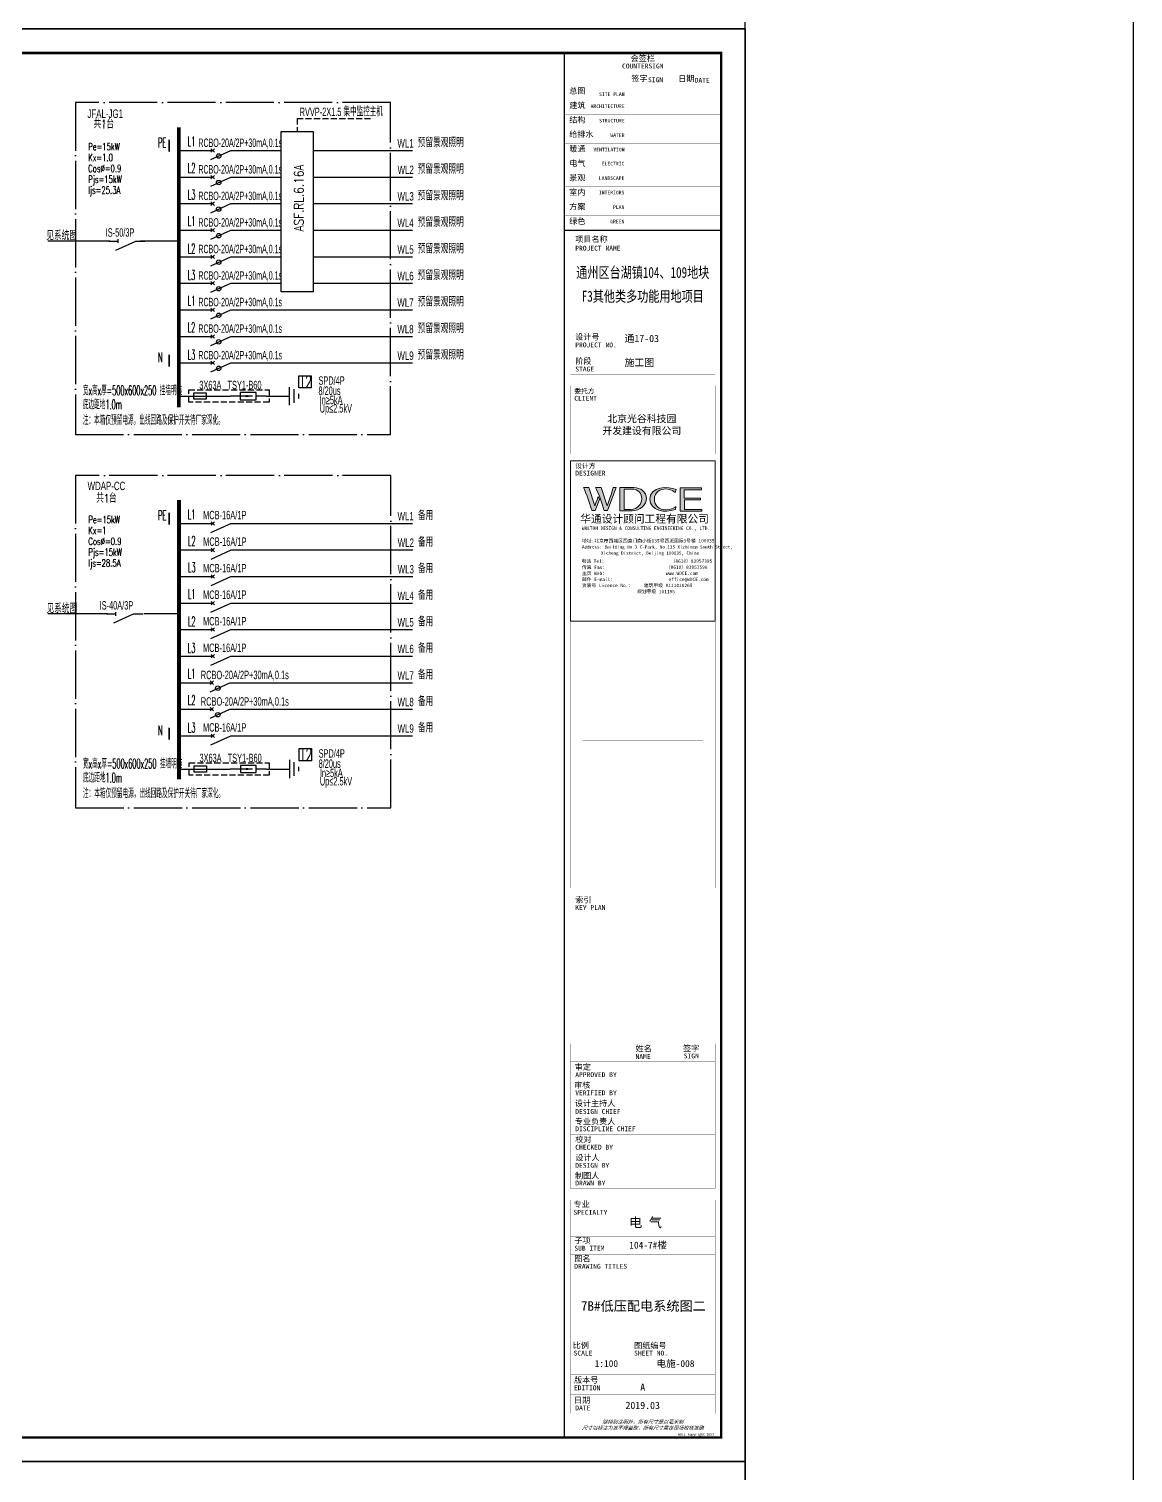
# Model space of a CAD drawing. Extents: x -127004 to 341119, y -13158 to 456864.
# Drawn here: x 295318 to 341119, y 127086 to 186961 of the extents above; entities that cross this region are included whole.
import ezdxf
from ezdxf.enums import TextEntityAlignment as Align

# ---------------------------------------------------------------- set-up
doc = ezdxf.new("R2010")
doc.units = 0
doc.header["$LTSCALE"] = 1000
for name, pattern in [('CONTINOUS', [0]), ('DASH', [0.35, 0.25, -0.1]), ('DOTE', [2.42, 2, -0.2, 0.02, -0.2])]:
    doc.linetypes.add(name, pattern=pattern)
doc.layers.get('0').update_dxf_attribs({"linetype": 'CONTINUOUS'})
doc.layers.get('Defpoints').update_dxf_attribs({"linetype": 'CONTINUOUS'})
for name, color, linetype in [('D-TEXT', 7, 'CONTINUOUS'), ('DIM-箱柜', 3, 'CONTINUOUS'), ('DOTLN', 2, 'DASH'), ('DQ', 7, 'CONTINOUS'), ('EL-1', 4, 'DASH'), ('ELEMENT', 3, 'CONTINUOUS'), ('SIG_TEXT', 7, 'CONTINUOUS'), ('SL', 6, 'CONTINUOUS'), ('TEL_TEXT', 3, 'CONTINUOUS'), ('TEL_TITLE', 7, 'CONTINUOUS'), ('WIRE-照明', 1, 'CONTINUOUS'), ('字', 7, 'CONTINUOUS')]:
    doc.layers.add(name, color=color, linetype=linetype)
doc.layers.add('内审要求修改2.10', color=6, linetype='CONTINUOUS', plot=False)
doc.styles.add('_COMPLEX', font='ros.shx', dxfattribs={"width": 0.6, "bigfont": 'jd.shx'})
doc.styles.add('_HZTXT', font='ROMANS2', dxfattribs={"width": 0.8, "bigfont": 'HZDF2'})
doc.styles.add('_TEL_DIM', font='ROMANS2', dxfattribs={"width": 0.8, "height": 3.5, "bigfont": 'HZDF2'})
doc.styles.add('B', font='ROMANS2', dxfattribs={"width": 0.8, "bigfont": 'HZDF2'})
doc.styles.add('DIM_FONT', font='ROMANS', dxfattribs={"bigfont": 'HZTXT'})
doc.styles.get("Standard").update_dxf_attribs({"font": 'GBENOR', "bigfont": 'GBCBIG'})
doc.styles.add('华文细黑', font='STXIHEI.TTF')
doc.styles.add('图签信息$0$hwxh', font='STXIHEI.TTF')
doc.styles.add('图签信息$0$华文细黑', font='STXIHEI.TTF', dxfattribs={"height": 10})

# ---------------------------------------------------------------- blocks, each defined once
blk = doc.blocks.new('SADF AGF AERG AER GER')
at = {"layer": 'DIM-箱柜'}
blk.add_lwpolyline([(-462150, -1228514), (-378050, -1228514), (-378050, -1287914), (-462150, -1287914)], close=True, dxfattribs=at)
blk = doc.blocks.new('A$C6873132B')
at = {"layer": 'DIM-箱柜'}
blk.add_blockref('SADF AGF AERG AER GER', (378050, 1287914), dxfattribs=at)
blk = doc.blocks.new('M_M7')
for p, q in [((-0.25, -0.2), (0, -0.75)), ((-0.047, -0.297), (0.047, -0.203)), ((-0.047, -0.203), (0.047, -0.297))]:
    blk.add_line(p, q)
for points in [[(0, 0), (0, -0.25)], [(0, -0.75), (0, -1)]]:
    blk.add_lwpolyline(points)
at = {"width": 0.8, "flags": 9}
blk.add_attdef('S', (0.25, -0.5), '', height=0.2, dxfattribs=at)
blk = doc.blocks.new('M_M19DXM')
for p, q in [((-0.25, -0.2), (0, -0.75)), ((-0.047, -0.203), (0.047, -0.297)), ((-0.047, -0.297), (0.047, -0.203))]:
    blk.add_line(p, q)
for points in [[(0, 0), (0, -0.25)], [(0, -0.75), (0, -1)]]:
    blk.add_lwpolyline(points)
blk.add_circle((-0.151, -0.417), 0.0615)
at = {"style": 'DIM_FONT', "width": 0.8, "flags": 9}
blk.add_attdef('S', (0.25, -0.5), '', height=0.2, dxfattribs=at)
blk = doc.blocks.new('M_M8')
for p, q in [((-0.25, -0.2), (0, -0.75)), ((0.05, -0.25), (-0.05, -0.25))]:
    blk.add_line(p, q)
for points in [[(0, 0), (0, -0.25)], [(0, -0.75), (0, -1)]]:
    blk.add_lwpolyline(points)
at = {"style": 'DIM_FONT', "width": 0.8, "flags": 9}
blk.add_attdef('S', (0.25, -0.5), '', height=0.2, dxfattribs=at)
blk = doc.blocks.new('M_M24')
for p, q in [((-0.25, -0.375), (0.25, -0.375)), ((-0.1875, -0.5), (0.1875, -0.5)), ((-0.0625, -0.625), (0.0625, -0.625))]:
    blk.add_line(p, q)
blk.add_lwpolyline([(0, 0), (0, -0.375)])
at = {"width": 0.8, "flags": 9}
blk.add_attdef('S', (0.25, -0.5), '', height=0.2, dxfattribs=at)
blk = doc.blocks.new('M_M17')
for p, q in [((-0.1, -0.717), (-0.1, -0.283)), ((-0.1, -0.283), (0.1, -0.283)), ((0, -0.383), (0, -0.717)), ((0.1, -0.283), (0.1, -0.717)), ((0.1, -0.717), (-0.1, -0.717))]:
    blk.add_line(p, q)
for points in [[(0, 0), (0, -0.283)], [(0, -0.717), (0, -1)]]:
    blk.add_lwpolyline(points)
for points in [[(-0.033, -0.567), (0.033, -0.567), (0, -0.367), (0.033, -0.567)], [(0.033, -0.567), (0, -0.367), (-0.033, -0.567), (0.033, -0.567)], [(0, -0.367), (-0.033, -0.567), (0.033, -0.567), (0, -0.367)]]:
    blk.add_solid(points)
at = {"width": 0.8, "flags": 9}
blk.add_attdef('S', (0.25, -0.5), '', height=0.2, dxfattribs=at)
blk = doc.blocks.new('T2')
at = {"layer": 'DOTLN', "linetype": 'DASH'}
blk.add_lwpolyline([(90187, 212212), (93515, 212212), (93515, 211702), (90187, 211702)], close=True, dxfattribs=at)
at = {"layer": 'ELEMENT'}
blk.add_lwpolyline([(90398, 211827), (90398, 212087), (90908, 212087), (90908, 211827)], close=True, dxfattribs=at)
at = {"layer": 'TEL_TEXT', "ltscale": 2}
blk.add_lwpolyline([(94753, 212803), (95266, 212803), (95266, 212299), (94753, 212299)], close=True, dxfattribs=at)
at = {"layer": 'WIRE-照明'}
for p, q in [((89771, 211957), (91898, 211957)), ((93398, 211957), (94211, 211957))]:
    blk.add_line(p, q, dxfattribs=at)
at = {"layer": 'ELEMENT', "yscale": 1500, "zscale": 1500}
for name, p, xscale, rotation in [('M_M17', (93398, 211957), -1500, 270), ('M_M24', (93805, 211957), 1500, 90)]:
    blk.add_blockref(name, p, dxfattribs=dict(at, xscale=xscale, rotation=rotation))
at = {"layer": 'TEL_TEXT', "ltscale": 2, "style": '_COMPLEX', "width": 0.6}
for s, p in [('3X63A   TSY1-B60', (90622, 212242)), ('SPD/4P', (95563, 212426)), ('8/20us', (95563, 212005)), ('In≥5kA', (95615, 211621)), ('Up≤2.5kV', (95615, 211275))]:
    blk.add_text(s, height=350, dxfattribs=at).set_placement(p)
at = {"layer": 'TEL_TEXT', "style": '_TEL_DIM', "width": 0.64}
blk.add_text('T2', height=500, dxfattribs=at).set_placement((94798, 212299))
blk = doc.blocks.new('图签信息$0$WDCE Copyright200X')
at = {"const_width": 0.016}
blk.add_lwpolyline([(-10.6, 1.26, 1), (-11.4, 1.26, 1)], format="xyb", close=True, dxfattribs=at)
at = {"style": '图签信息$0$华文细黑'}
for s, p in [('WDCE ', (-11.46, 0.5)), ('     Copyright ', (-3.51, 0.5))]:
    blk.add_text(s, height=1, dxfattribs=at).set_placement(p, align=Align.BOTTOM_RIGHT)
blk.add_text('c', height=0.6, dxfattribs=at).set_placement((-11.04, 1.35), align=Align.MIDDLE_CENTER)
blk.add_attdef('200X', text='', height=1, dxfattribs=at).set_placement((-0.45, 0.5), align=Align.BOTTOM_RIGHT)
blk = doc.blocks.new('图签信息$0$logo2')
h = blk.add_hatch(color=7)
h.paths.add_polyline_path([(19.02, -7.36), (15.84, -7.36), (15.84, -3.97), (18.97, -3.97), (18.97, -4.24), (16.46, -4.24), (16.46, -5.45), (18.81, -5.45), (18.81, -5.69), (16.47, -5.69), (16.47, -7.12), (19.02, -7.12)])
edge = h.paths.add_edge_path()
edge.add_spline(control_points=[(15.26, -4.21), (15.26, -4.21), (15.13, -4.65), (15.13, -4.65), (15.13, -4.65), (14.62, -4.1), (13.73, -4.1), (13.04, -4.1), (12.07, -4.54), (12.08, -5.62), (12.08, -6.49), (12.77, -7.16), (13.73, -7.17), (14.66, -7.17), (15.23, -6.68), (15.23, -6.68), (15.23, -6.68), (15.16, -7.11), (15.16, -7.11), (13.63, -7.7), (11.42, -7.29), (11.41, -5.64), (11.4, -3.72), (14.16, -3.66), (15.26, -4.21)], knot_values=[0, 0, 0, 0, 1, 1, 1, 2, 2, 2, 3, 3, 3, 4, 4, 4, 5, 5, 5, 6, 6, 6, 7, 7, 7, 8, 8, 8, 8], degree=3, periodic=0)
edge = h.paths.add_edge_path(flags=16)
edge.add_spline(control_points=[(10.23, -5.57), (10.23, -5.16), (10.12, -4.83), (9.9, -4.58), (9.63, -4.27), (9.23, -4.12), (8.69, -4.12), (8.69, -4.12), (7.64, -4.12), (7.64, -4.12), (7.64, -4.12), (7.64, -7.1), (7.64, -7.1), (7.64, -7.1), (8.66, -7.1), (8.66, -7.1), (9.13, -7.1), (9.52, -6.93), (9.82, -6.6), (10.09, -6.31), (10.23, -5.96), (10.23, -5.57)], knot_values=[0, 0, 0, 0, 1, 1, 1, 2, 2, 2, 3, 3, 3, 4, 4, 4, 5, 5, 5, 6, 6, 6, 7, 7, 7, 7], degree=3, periodic=0)
edge = h.paths.add_edge_path()
edge.add_spline(control_points=[(10.92, -5.51), (10.92, -5.96), (10.72, -6.37), (10.34, -6.72), (9.92, -7.1), (9.41, -7.29), (8.82, -7.29), (8.82, -7.29), (7.03, -7.29), (7.03, -7.29), (7.03, -7.29), (7.03, -3.92), (7.03, -3.92), (7.03, -3.92), (9.1, -3.92), (9.1, -3.92), (9.59, -3.92), (10.01, -4.06), (10.36, -4.34), (10.73, -4.64), (10.92, -5.03), (10.92, -5.51)], knot_values=[0, 0, 0, 0, 1, 1, 1, 2, 2, 2, 3, 3, 3, 4, 4, 4, 5, 5, 5, 6, 6, 6, 7, 7, 7, 7], degree=3, periodic=0)
at = {"lineweight": 0}
blk.add_lwpolyline([(19.02, -7.36), (15.84, -7.36), (15.84, -3.97), (18.97, -3.97), (18.97, -4.24), (16.46, -4.24), (16.46, -5.45), (18.81, -5.45), (18.81, -5.69), (16.47, -5.69), (16.47, -7.12), (19.02, -7.12), (19.02, -7.36)], dxfattribs=at)
for points, knots in [([(10.92, -5.51), (10.92, -5.96), (10.72, -6.37), (10.34, -6.72), (9.92, -7.1), (9.41, -7.29), (8.82, -7.29), (8.82, -7.29), (7.03, -7.29), (7.03, -7.29), (7.03, -7.29), (7.03, -3.92), (7.03, -3.92), (7.03, -3.92), (9.1, -3.92), (9.1, -3.92), (9.59, -3.92), (10.01, -4.06), (10.36, -4.34), (10.73, -4.64), (10.92, -5.03), (10.92, -5.51)], [0, 0, 0, 0, 1, 1, 1, 2, 2, 2, 3, 3, 3, 4, 4, 4, 5, 5, 5, 6, 6, 6, 7, 7, 7, 7]), ([(10.23, -5.57), (10.23, -5.16), (10.12, -4.83), (9.9, -4.58), (9.63, -4.27), (9.23, -4.12), (8.69, -4.12), (8.69, -4.12), (7.64, -4.12), (7.64, -4.12), (7.64, -4.12), (7.64, -7.1), (7.64, -7.1), (7.64, -7.1), (8.66, -7.1), (8.66, -7.1), (9.13, -7.1), (9.52, -6.93), (9.82, -6.6), (10.09, -6.31), (10.23, -5.96), (10.23, -5.57)], [0, 0, 0, 0, 1, 1, 1, 2, 2, 2, 3, 3, 3, 4, 4, 4, 5, 5, 5, 6, 6, 6, 7, 7, 7, 7]), ([(15.26, -4.21), (15.26, -4.21), (15.13, -4.65), (15.13, -4.65), (15.13, -4.65), (14.62, -4.1), (13.73, -4.1), (13.04, -4.1), (12.07, -4.54), (12.08, -5.62), (12.08, -6.49), (12.77, -7.16), (13.73, -7.17), (14.66, -7.17), (15.23, -6.68), (15.23, -6.68), (15.23, -6.68), (15.16, -7.11), (15.16, -7.11), (13.63, -7.7), (11.42, -7.29), (11.41, -5.64), (11.4, -3.72), (14.16, -3.66), (15.26, -4.21)], [0, 0, 0, 0, 1, 1, 1, 2, 2, 2, 3, 3, 3, 4, 4, 4, 5, 5, 5, 6, 6, 6, 7, 7, 7, 8, 8, 8, 8])]:
    blk.add_open_spline(points, degree=3, knots=knots, dxfattribs=at)
blk = doc.blocks.new('图签信息$0$logo1')
h = blk.add_hatch(color=8)
edge = h.paths.add_edge_path()
edge.add_spline(control_points=[(3.86, -5.21), (3.63, -5.88), (3.39, -6.56), (3.39, -6.56), (3.39, -6.56), (2.5, -3.91), (2.5, -3.91), (2.5, -3.91), (1.8, -3.91), (1.69, -3.91), (2.02, -4.39), (2.95, -7.27), (2.95, -7.27), (2.95, -7.27), (3.44, -7.27), (3.44, -7.27), (3.44, -7.27), (4.03, -5.66), (4.03, -5.66), (4.03, -5.66), (3.86, -5.21), (3.86, -5.21)], knot_values=[0, 0, 0, 0, 1, 1, 1, 2, 2, 2, 3, 3, 3, 4, 4, 4, 5, 5, 5, 6, 6, 6, 7, 7, 7, 7], degree=3, periodic=0)
h = blk.add_hatch(color=7)
edge = h.paths.add_edge_path()
edge.add_spline(control_points=[(6.04, -3.91), (6.09, -4.1), (5.2, -6.56), (5.2, -6.56), (5.2, -6.56), (4.3, -3.91), (4.3, -3.91), (4.3, -3.91), (3.6, -3.91), (3.49, -3.91), (3.82, -4.39), (4.75, -7.27), (4.75, -7.27), (4.75, -7.27), (5.24, -7.27), (5.24, -7.27), (5.24, -7.27), (6.33, -4.3), (6.33, -4.3), (6.33, -4.3), (6.48, -3.91), (6.48, -3.91), (6.48, -3.91), (6.21, -3.91), (6.04, -3.91)], knot_values=[0, 0, 0, 0, 1, 1, 1, 2, 2, 2, 3, 3, 3, 4, 4, 4, 5, 5, 5, 6, 6, 6, 7, 7, 7, 8, 8, 8, 8], degree=3, periodic=0)
at = {"color": 8, "lineweight": 0}
blk.add_open_spline([(3.86, -5.21), (3.63, -5.88), (3.39, -6.56), (3.39, -6.56), (3.39, -6.56), (2.5, -3.91), (2.5, -3.91), (2.5, -3.91), (1.8, -3.91), (1.69, -3.91), (2.02, -4.39), (2.95, -7.27), (2.95, -7.27), (2.95, -7.27), (3.44, -7.27), (3.44, -7.27), (3.44, -7.27), (4.03, -5.66), (4.03, -5.66), (4.03, -5.66), (3.86, -5.21), (3.86, -5.21)], degree=3, knots=[0, 0, 0, 0, 1, 1, 1, 2, 2, 2, 3, 3, 3, 4, 4, 4, 5, 5, 5, 6, 6, 6, 7, 7, 7, 7], dxfattribs=at)
at = {"lineweight": 0}
blk.add_open_spline([(6.04, -3.91), (6.09, -4.1), (5.2, -6.56), (5.2, -6.56), (5.2, -6.56), (4.3, -3.91), (4.3, -3.91), (4.3, -3.91), (3.6, -3.91), (3.49, -3.91), (3.82, -4.39), (4.75, -7.27), (4.75, -7.27), (4.75, -7.27), (5.24, -7.27), (5.24, -7.27), (5.24, -7.27), (6.33, -4.3), (6.33, -4.3), (6.33, -4.3), (6.48, -3.91), (6.48, -3.91), (6.48, -3.91), (6.21, -3.91), (6.04, -3.91)], degree=3, knots=[0, 0, 0, 0, 1, 1, 1, 2, 2, 2, 3, 3, 3, 4, 4, 4, 5, 5, 5, 6, 6, 6, 7, 7, 7, 8, 8, 8, 8], dxfattribs=at)
blk.add_blockref('图签信息$0$logo2', (0, 0))
blk = doc.blocks.new('图签信息$0$时间-logo')
at = {"layer": 'Defpoints', "lineweight": 0}
blk.add_lwpolyline([(0, -23.46), (-21.17, -23.46), (-21.17, 0), (0, 0), (0, -23.46)], dxfattribs=at)
blk.add_blockref('图签信息$0$logo1', (-20.97, 0))
at = {"style": '图签信息$0$hwxh'}
for s, height, p in [('华通设计顾问工程有限公司 ', 1.15, (-19.73, -9.05)), ('WALTON DESIGN & CONSULTING ENGINEERING CO., LTD.', 0.5, (-19.5, -10.1)), ('Address: Building No.3 C-Park, No.135 Xizhimen South Street, ', 0.47, (-19.48, -12.83)), ('地址:北京市西城区西直门南小街135号西派国际3号楼 100035', 0.5, (-19.48, -11.94)), ('电话 Tel：                        （8610）83957395 ', 0.5, (-19.56, -14.91)), ('Xicheng District, Beijing 100035, China ', 0.47, (-16.69, -13.72)), ('传真 Fax：                      （8610）83957590 ', 0.5, (-19.48, -15.8)), ('主页 Web：                      www.WDCE.com ', 0.5, (-19.48, -16.69)), ('资质号 Licence No.：    建筑甲级 A111010265 ', 0.5, (-19.48, -18.47)), ('邮件 E-mail：                    office@WDCE.com ', 0.5, (-19.48, -17.58)), ('   规划甲级 101195', 0.5, (-12.6, -19.36))]:
    blk.add_text(s, height=height, dxfattribs=at).set_placement(p)
blk = doc.blocks.new('图签信息')
at = {"const_width": 0.5}
for points in [[(-65, 574), (-65, 500.5), (0, 500.5), (0, 574)], [(-65, 0), (0, 0), (0, 500.5), (-65, 500.5)]]:
    blk.add_lwpolyline(points, close=True, dxfattribs=at)
at = {"const_width": 0.05}
for points in [[(-65, 566.5), (0, 566.5)], [(-39.14, 566.5), (-39.14, 500.5)], [(-19.1, 566.5), (-19.1, 500.5)], [(-65, 560.5), (0, 560.5)], [(-65, 554.5), (0, 554.5)], [(-65, 548.5), (0, 548.5)], [(-65, 542.5), (0, 542.5)], [(-65, 536.5), (0, 536.5)], [(-65, 530.5), (0, 530.5)], [(-65, 524.5), (0, 524.5)], [(-65, 518.5), (0, 518.5)], [(-65, 512.5), (0, 512.5)], [(-65, 512.5), (0, 512.5)], [(-65, 506.5), (0, 506.5)], [(-65, 500.5), (0, 500.5)], [(-62.5, 450.87), (-2.5, 450.87)], [(-62.5, 440.87), (-2.5, 440.87)], [(-2.5, 407.85), (-2.5, 436.12), (-62.5, 436.12), (-62.5, 407.85)], [(-62.5, 407.85), (-2.5, 407.85)], [(-62.5, 404.92), (-62.5, 227.83)], [(-62.5, 404.92), (-2.5, 404.92)], [(-62.5, 227.83), (-2.5, 227.83), (-2.5, 404.92)], [(-57.5, 338.36), (-7.5, 338.36)], [(-57.5, 288.83), (-7.5, 288.83)], [(-57.5, 234.85), (-7.5, 234.85)], [(-62.5, 227.83), (-2.5, 227.83)], [(-62.5, 217.74), (-2.5, 217.74)], [(-62.5, 103.26), (-2.5, 103.26), (-2.5, 163.26), (-62.5, 163.26), (-62.5, 103.26)], [(-37.5, 163.26), (-37.5, 103.26)], [(-20, 163.26), (-20, 103.26)], [(-62.5, 155.76), (-2.5, 155.76)], [(-62.5, 148.26), (-2.5, 148.26)], [(-62.5, 140.76), (-2.5, 140.76)], [(-62.5, 133.26), (-2.5, 133.26)], [(-62.5, 125.76), (-2.5, 125.76)], [(-62.5, 118.26), (-2.5, 118.26)], [(-62.5, 110.76), (-2.5, 110.76)], [(-62.5, 98.5), (-2.5, 98.5), (-2.5, 10), (-62.5, 10), (-62.5, 98.5)], [(-62.5, 83.5), (-2.5, 83.5)], [(-62.5, 76), (-2.5, 76)], [(-62.5, 40), (-2.5, 40)], [(-37.5, 40), (-37.5, 26)], [(-62.5, 26), (-2.5, 26)], [(-62.5, 18), (-2.5, 18)]]:
    blk.add_lwpolyline(points, dxfattribs=at)
at = {"ltscale": 0.001, "xscale": 2.834689937531525, "yscale": 2.834689937531525, "zscale": 2.834689937531525}
blk.add_blockref('图签信息$0$时间-logo', (-2.5, 404.92), dxfattribs=at)
blk.add_blockref('图签信息$0$WDCE Copyright200X', (-2.5, 0)).add_auto_attribs({'200X': '2007'})
at = {"style": '图签信息$0$华文细黑'}
for s, height, p in [('COUNTERSIGN', 2, (-32.5, 569.6)), ('会签栏', 2.4, (-32.5, 573))]:
    blk.add_text(s, height=height, dxfattribs=at).set_placement(p, align=Align.TOP_CENTER)
for s, height, p in [('签字', 2.4, (-37.22, 564.63)), ('SIGN', 2, (-30.32, 563.88)), ('日期', 2.4, (-17.79, 564.58)), ('DATE', 2, (-10.96, 563.7)), ('总图', 2.4, (-63, 559.5)), ('建筑', 2.4, (-63, 553.5)), ('结构', 2.4, (-63, 547.5)), ('给排水', 2.4, (-63, 541.5)), ('暖通', 2.4, (-63, 535.5)), ('电气', 2.4, (-63, 529.5)), ('景观', 2.4, (-63, 523.5)), ('室内', 2.4, (-63, 517.5)), ('方案', 2.4, (-63, 511.5)), ('绿色', 2.4, (-63, 505.5)), ('项目名称', 2.4, (-60.5, 498)), ('PROJECT NAME', 2, (-60.5, 494.08)), ('设计号', 2.4, (-60.54, 457.48)), ('PROJECT NO.', 2, (-60.5, 453.97)), ('STAGE', 2, (-60.5, 443.97)), ('阶段', 2.4, (-60.5, 447.47)), ('委托方', 2, (-60.9, 434.86)), ('CLIENT', 2, (-60.9, 431.86)), ('设计方', 2, (-60.5, 403.83)), ('DESIGNER', 2, (-60.5, 400.83)), ('索引', 2.4, (-60.5, 224.14)), ('KEY PLAN', 2, (-60.5, 220.74)), ('姓名', 2.4, (-35.5, 162.47)), ('签字', 2.4, (-15.81, 162.57)), ('NAME', 2, (-35.5, 158.96)), ('SIGN', 2, (-15.5, 159.2)), ('审定', 2.4, (-60.73, 154.81)), ('APPROVED BY', 2, (-60.5, 151.44)), ('审核', 2.4, (-60.95, 147.29)), ('VERIFIED BY', 2, (-60.5, 143.91)), ('设计主持人', 2.4, (-60.68, 139.76)), ('专业负责人', 2.4, (-60.67, 132.26)), ('DESIGN CHIEF', 2, (-60.5, 136.19)), ('DISCIPLINE CHIEF', 2, (-60.5, 128.98)), ('校对', 2.4, (-60.5, 124.76)), ('CHECKED BY', 2, (-60.5, 121.37)), ('设计人', 2.4, (-60.5, 117.26)), ('DESIGN BY', 2, (-60.5, 113.83)), ('制图人', 2.4, (-60.61, 109.76)), ('DRAWN BY', 2, (-60.5, 106.5)), ('专业', 2.4, (-61.23, 97.93)), ('SPECIALTY', 2, (-61.23, 94.38)), ('SUB ITEM', 2, (-60.88, 79.5)), ('子项', 2.4, (-60.88, 82.92)), ('DRAWING TITLES', 2, (-60.91, 72)), ('图名', 2.4, (-60.91, 75.41)), ('比例', 2.4, (-61.56, 39.42)), ('SCALE', 2, (-61.19, 36)), ('SHEET NO.', 2, (-36.1, 36)), ('图纸编号', 2.4, (-36.1, 39.32)), ('版本号', 2.4, (-61, 25.03)), ('EDITION', 2, (-61.06, 21.61)), ('日期', 2.4, (-61, 16.68)), ('DATE', 2, (-60.5, 13.26))]:
    blk.add_text(s, height=height, dxfattribs=at).set_placement(p, align=Align.TOP_LEFT)
for s, p in [('SITE PLAN', (-40.06, 557.7)), ('ARCHITECTURE', (-40.06, 552.7)), ('STRUCTURE', (-40.06, 546.7)), ('WATER', (-40.06, 540.7)), ('VENTILATION', (-40.06, 534.7)), ('ELECTRIC', (-40.14, 528.89)), ('LANDSCAPE', (-40.14, 522.89)), ('INTERIORS', (-40.14, 516.89)), ('PLAN', (-40.14, 510.89)), ('GREEN', (-40.14, 504.89))]:
    blk.add_text(s, height=1.5, dxfattribs=at).set_placement(p, align=Align.TOP_RIGHT)
at = {"color": 4, "style": '图签信息$0$华文细黑', "width": 0.75}
for s, p in [('通州区台湖镇104、109地块', (-32.5, 480.78)), ('F3其他类多功能用地项目', (-32.5, 470.91))]:
    blk.add_text(s, height=4.5, dxfattribs=at).set_placement(p, align=Align.CENTER)
at = {"color": 4, "style": '图签信息$0$华文细黑'}
for s, p in [('A', (-32.53, 19.4)), ('2019.03', (-32.53, 11.84))]:
    blk.add_text(s, height=3, dxfattribs=at).set_placement(p, align=Align.CENTER)
at = {"style": '图签信息$0$华文细黑', "oblique": 20}
for s, p in [('除特别注明外，所有尺寸是以毫米制', (-32.5, 6.5)), ('尺寸以标注为准不得量取，所有尺寸需在现场校核准确', (-32.5, 4))]:
    blk.add_text(s, height=1.5, dxfattribs=at).set_placement(p, align=Align.MIDDLE_CENTER)
at = {"color": 4, "ltscale": 0.001, "char_height": 3, "width": 58.4895, "style": '图签信息$0$华文细黑'}
for s, insert, attachment_point in [('通17-03', (-40.06, 455.51), 4), ('施工图', (-40.06, 445.51), 4), ('北京光谷科技园\\P开发建设有限公司', (-32.9, 419.71), 5)]:
    blk.add_mtext(s, dxfattribs=dict(at, insert=insert, attachment_point=attachment_point))
blk = doc.blocks.new('图签-A1')
at = {"color": 2}
blk.add_blockref('图签信息', (0, 0), dxfattribs=at)

msp = doc.modelspace()

# ---------------------------------------------------------------- linework, layer by layer
at = {"linetype": 'DOTE'}
for p, q in [((310322, 183909), (297246, 183909)), ((297246, 183909), (297246, 170148)), ((310322, 170148), (310322, 183909)), ((297246, 170148), (310322, 170148)), ((310328, 168450), (297252, 168450)), ((297252, 168450), (297252, 154674)), ((310328, 154674), (310328, 168450)), ((297252, 154674), (310328, 154674))]:
    msp.add_line(p, q, dxfattribs=at)
msp.add_lwpolyline([(127272, 356455), (341119, 356455), (341119, -13158), (127272, -13158)], close=True)
at = {"linetype": 'Continuous', "const_width": 72.9}
for points in [[(301136, 182364), (301136, 181867)], [(301136, 173457), (301136, 172960)], [(301142, 166905), (301142, 166408)], [(301142, 157997), (301142, 157500)]]:
    msp.add_lwpolyline(points, dxfattribs=at)
at = {"layer": 'DQ'}
msp.add_lwpolyline([(307106, 176056), (305778, 176056), (305778, 182701), (307106, 182701)], close=True, dxfattribs=at)
at = {"layer": 'TEL_TITLE'}
for points in [[(240931, 186961), (325031, 186961), (325031, 246361), (240931, 246361)], [(240931, 127561), (325031, 127561), (325031, 186961), (240931, 186961)], [(240931, 68161), (325031, 68161), (325031, 127561), (240931, 127561)]]:
    msp.add_lwpolyline(points, close=True, dxfattribs=at)
at = {"layer": 'TEL_TITLE', "const_width": 100}
msp.add_lwpolyline([(243431, 128561), (324031, 128561), (324031, 185961), (243431, 185961)], close=True, dxfattribs=at)
at = {"layer": 'WIRE-照明', "linetype": 'DASH'}
for q in [(309602, 183242, 0), (306444, 182735, 0)]:
    msp.add_line((306444, 183242, 0), q, dxfattribs=at)
at = {"layer": 'WIRE-照明'}
for p, q in [((301535, 181917), (302939, 181917)), ((303877, 181917), (305780, 181917)), ((307106, 181917), (311227, 181917)), ((301542, 180816), (302946, 180816)), ((303884, 180816), (305782, 180816)), ((307106, 180816), (311234, 180816)), ((301540, 179716), (302944, 179716)), ((303882, 179716), (305780, 179715)), ((307104, 179716), (311232, 179716)), ((301535, 178615), (302939, 178615)), ((303877, 178615), (305780, 178615)), ((307106, 178615), (311227, 178615)), ((301535, 177515), (302939, 177515)), ((303877, 177515), (305779, 177515)), ((307106, 177515), (311227, 177515)), ((301533, 176414), (302937, 176414)), ((303875, 176414), (305778, 176414)), ((307106, 176414), (311227, 176414)), ((301533, 175314), (302937, 175314)), ((303875, 175314), (311225, 175314)), ((301533, 174213), (302937, 174213)), ((303875, 174213), (311225, 174213)), ((301533, 173113), (302937, 173113)), ((303875, 173113), (311225, 173113)), ((301542, 166458), (302946, 166458)), ((303883, 166458), (311234, 166458)), ((301549, 165357), (302953, 165357)), ((303883, 165357), (311241, 165357)), ((301546, 164257), (302951, 164257)), ((303881, 164257), (311238, 164257)), ((301542, 163156), (302946, 163156)), ((303883, 163156), (311234, 163156)), ((301542, 162056), (302946, 162056)), ((303883, 162056), (311234, 162056)), ((301540, 160955), (302944, 160955)), ((303883, 160955), (311234, 160955)), ((301540, 159855), (302944, 159855)), ((303881, 159855), (311231, 159855)), ((301540, 158754), (302944, 158754)), ((303881, 158754), (311231, 158754)), ((301540, 157654), (302944, 157654)), ((303881, 157654), (311231, 157654))]:
    msp.add_line(p, q, dxfattribs=at)
at = {"layer": 'WIRE-照明', "linetype": 'Continuous'}
for p, q in [((298673, 178164), (296101, 178164)), ((301538, 178164), (299941, 178164)), ((298588, 162705), (296108, 162705)), ((301544, 162705), (300088, 162705))]:
    msp.add_line(p, q, dxfattribs=at)
at = {"layer": 'WIRE-照明', "const_width": 160}
for points in [[(301538, 182885), (301538, 171276)], [(301544, 167426), (301544, 155843)]]:
    msp.add_lwpolyline(points, dxfattribs=at)

# ---------------------------------------------------------------- block references
at = {"layer": 'DIM-箱柜'}
for p in [(703081, 1415475), (703081, 1356075)]:
    msp.add_blockref('SADF AGF AERG AER GER', p, dxfattribs=at)
at = {"layer": 'DQ', "xscale": 1500, "yscale": 1500, "zscale": 1500, "rotation": 90}
for name, p in [('M_M8', (298629, 178164)), ('M_M7', (302571, 166458)), ('M_M7', (302578, 165357)), ('M_M7', (302576, 164257)), ('M_M7', (302571, 163156)), ('M_M8', (298538, 162705)), ('M_M7', (302571, 162056)), ('M_M7', (302569, 160955)), ('M_M7', (302569, 157654))]:
    msp.add_blockref(name, p, dxfattribs=at)
at = {"layer": 'EL-1'}
for p in [(211766, -40220), (211773, -55680)]:
    msp.add_blockref('T2', p, dxfattribs=at)
at = {"layer": 'ELEMENT', "xscale": 1500, "yscale": 1500, "zscale": 1500, "rotation": 90}
for p in [(302567, 181917), (302566, 180816), (302566, 179716), (302567, 178615), (302567, 177515), (302567, 176414), (302567, 175314), (302567, 174213), (302567, 173113), (302531, 159855), (302531, 158754)]:
    msp.add_blockref('M_M19DXM', p, dxfattribs=at)
at = {"layer": 'SL', "xscale": 100, "yscale": 100, "zscale": 100}
msp.add_blockref('图签-A1', (324031, 128561), dxfattribs=at)
at = {"layer": '内审要求修改2.10'}
for p in [(325031, 127561), (325031, 68161)]:
    msp.add_blockref('A$C6873132B', p, dxfattribs=at)

# ---------------------------------------------------------------- texts
at = {"layer": 'D-TEXT', "style": '_HZTXT', "width": 0.45}
for s, p in [('PE', (300673, 182049)), ('L1', (301903, 182094)), ('L2', (301910, 180994)), ('L3', (301908, 179893)), ('L1', (301906, 178793)), ('L2', (301906, 177654)), ('L3', (301903, 176553)), ('L1', (301903, 175492)), ('L2', (301903, 174391)), ('L3', (301903, 173252)), ('N', (300673, 173141)), ('宽x高x厚=500x600x250 挂墙明装 ', (297556, 171773)), ('底边距地1.0m', (297556, 171190)), ('注：本箱仅预留电源，出线回路及保护开关待厂家深化。', (297556, 170544)), ('PE', (300680, 166590)), ('L1', (301910, 166635)), ('L2', (301917, 165535)), ('L3', (301914, 164434)), ('L1', (301912, 163334)), ('L2', (301912, 162195)), ('L3', (301910, 161094)), ('L1', (301910, 160033)), ('L2', (301910, 158932)), ('N', (300680, 157682)), ('L3', (301910, 157793)), ('宽x高x厚=500x600x250 挂墙明装 ', (297562, 156300)), ('底边距地1.0m', (297562, 155716)), ('注：本箱仅预留电源，出线回路及保护开关待厂家深化。', (297562, 155070))]:
    msp.add_text(s, height=400, dxfattribs=at).set_placement(p)
at = {"layer": 'D-TEXT', "style": '_HZTXT', "width": 0.8}
msp.add_text('ASF.RL.6.16A', height=400, rotation=90, dxfattribs=at).set_placement((306715, 178561))
at = {"layer": 'SIG_TEXT', "style": '_TEL_DIM', "width": 0.7}
for s, p in [('Pe=15kW', (297777, 181926)), ('Kx=1.0', (297777, 181476)), ('Cos%%C=0.9', (297777, 181026)), ('Pjs=15kW', (297777, 180576)), ('Ijs=25.3A', (297777, 180126)), ('Pe=15kW', (297784, 166467)), ('Cos%%C=0.9', (297784, 165567)), ('Kx=1', (297784, 166017)), ('Pjs=15kW', (297784, 165117)), ('Ijs=28.5A', (297784, 164667))]:
    msp.add_text(s, height=300, dxfattribs=at).set_placement(p)
at = {"layer": 'TEL_TEXT', "ltscale": 2, "style": '_COMPLEX'}
for s, width, p in [('JFAL-JG1', 0.7, (297747, 183270)), ('RVVP-2X1.5 集中监控主机', 0.6, (306551, 183347, 0)), ('RCBO-20A/2P+30mA,0.1s', 0.5, (302349, 182064)), ('WL1', 0.7, (310604, 182043)), ('预留景观照明', 0.7, (311446, 182061)), ('RCBO-20A/2P+30mA,0.1s', 0.5, (302349, 180963)), ('WL2', 0.7, (310611, 180943)), ('预留景观照明', 0.7, (311446, 180960)), ('RCBO-20A/2P+30mA,0.1s', 0.5, (302348, 179863)), ('预留景观照明', 0.7, (311446, 179860)), ('WL3', 0.7, (310608, 179842)), ('RCBO-20A/2P+30mA,0.1s', 0.5, (302349, 178763)), ('WL4', 0.7, (310604, 178742)), ('预留景观照明', 0.7, (311446, 178759)), ('IS-50/3P', 0.6, (298506, 178345)), ('RCBO-20A/2P+30mA,0.1s', 0.5, (302349, 177662)), ('WL5', 0.7, (310604, 177641)), ('预留景观照明', 0.7, (311446, 177659)), ('RCBO-20A/2P+30mA,0.1s', 0.5, (302349, 176562)), ('WL6', 0.7, (310604, 176541)), ('预留景观照明', 0.7, (311446, 176558)), ('RCBO-20A/2P+30mA,0.1s', 0.5, (302349, 175461)), ('WL7', 0.7, (310601, 175440)), ('预留景观照明', 0.7, (311446, 175458)), ('RCBO-20A/2P+30mA,0.1s', 0.5, (302349, 174361)), ('WL8', 0.7, (310601, 174340)), ('预留景观照明', 0.7, (311446, 174357)), ('预留景观照明', 0.7, (311446, 173257)), ('RCBO-20A/2P+30mA,0.1s', 0.5, (302349, 173260)), ('WL9', 0.7, (310604, 173240)), ('WDAP-CC', 0.7, (297753, 167839)), ('MCB-16A/1P', 0.55, (302544, 166630)), ('WL1', 0.7, (310610, 166584)), ('备用', 0.7, (311453, 166602)), ('MCB-16A/1P', 0.55, (302549, 165529)), ('备用', 0.7, (311453, 165501)), ('WL2', 0.7, (310617, 165484)), ('MCB-16A/1P', 0.55, (302547, 164429)), ('WL3', 0.7, (310615, 164383)), ('备用', 0.7, (311453, 164401)), ('MCB-16A/1P', 0.55, (302544, 163328)), ('WL4', 0.7, (310610, 163283)), ('备用', 0.7, (311453, 163300)), ('IS-40A/3P', 0.6, (298255, 162886)), ('MCB-16A/1P', 0.55, (302542, 162228)), ('WL5', 0.7, (310610, 162182)), ('备用', 0.7, (311453, 162200)), ('MCB-16A/1P', 0.55, (302540, 161127)), ('WL6', 0.7, (310610, 161082)), ('备用', 0.7, (311453, 161099)), ('RCBO-20A/2P+30mA,0.1s', 0.55, (302448, 160002)), ('WL7', 0.7, (310608, 159981)), ('备用', 0.7, (311453, 159999)), ('RCBO-20A/2P+30mA,0.1s', 0.55, (302448, 158902)), ('备用', 0.7, (311453, 158898)), ('WL8', 0.7, (310608, 158881)), ('MCB-16A/1P', 0.55, (302540, 157826)), ('WL9', 0.7, (310610, 157780)), ('备用', 0.7, (311453, 157798))]:
    msp.add_text(s, height=350, dxfattribs=dict(at, width=width)).set_placement(p)
at = {"layer": 'TEL_TEXT', "linetype": 'Continuous', "style": 'B', "oblique": 0.7, "width": 0.7}
for s, p in [('共1台 ', (297999, 182836)), ('见系统图', (296039, 178203)), ('共1台 ', (298111, 167325)), ('见系统图', (296046, 162744))]:
    msp.add_text(s, height=350, dxfattribs=at).set_placement(p)
at = {"layer": '字', "style": '华文细黑'}
for s, p in [('104-7#楼', (320220, 136395)), ('1:100', (318784, 131484)), ('电施-008', (321349, 131484))]:
    msp.add_text(s, height=285.4, dxfattribs=at).set_placement(p)
at = {"layer": '字', "char_height": 400, "width": 78154.16, "attachment_point": 5, "style": '华文细黑'}
for s, insert in [('电 气', (320895, 137458)), ('7B#低压配电系统图二', (320806, 133991))]:
    msp.add_mtext(s, dxfattribs=dict(at, insert=insert))

doc.saveas('drawing.dxf')
